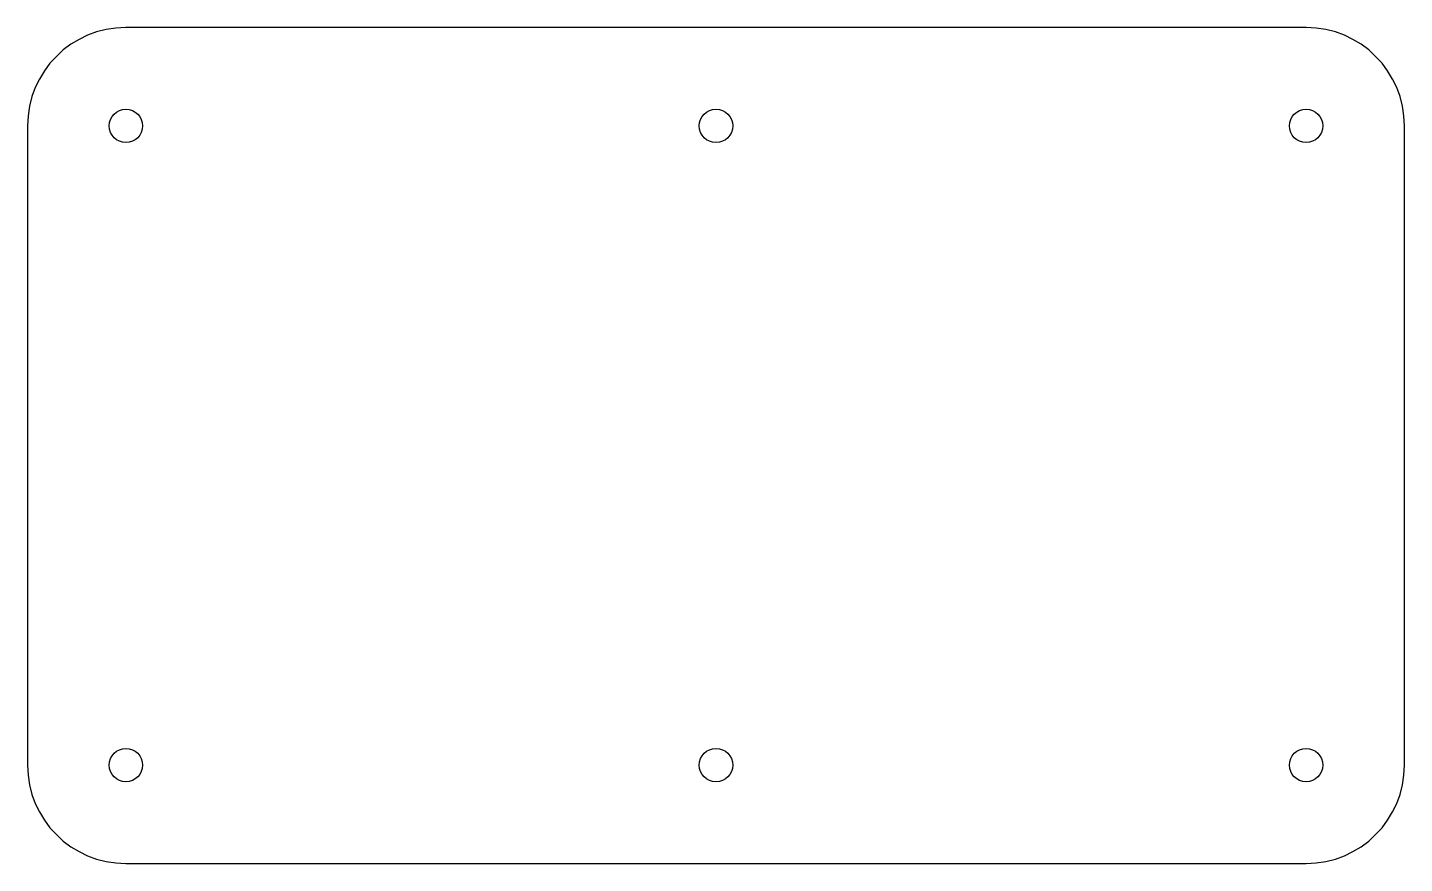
# Model space of a CAD drawing. Header units: millimetres. Extents: x -70 to 70, y -42 to 42.
import ezdxf

# ---------------------------------------------------------------- set-up
doc = ezdxf.new("R2010")
doc.units = ezdxf.units.MM

msp = doc.modelspace()

# ---------------------------------------------------------------- linework, layer by layer
at = {"color": 7, "linetype": 'Continuous', "lineweight": 25}
for p, q in [((60, 42.5), (-60, 42.5)), ((-70, 32.5), (-70, -32.5)), ((70, -32.5), (70, 32.5)), ((-60, -42.5), (60, -42.5))]:
    msp.add_line(p, q, dxfattribs=at)
for centre in [(-60, 32.5), (0, 32.5), (60, 32.5), (-60, -32.5), (0, -32.5), (60, -32.5)]:
    msp.add_circle(centre, 1.7, dxfattribs=at)
for centre, start, end in [((-60, 32.5), 90, 180), ((60, 32.5), 0, 90), ((-60, -32.5), 180, 270), ((60, -32.5), 270, 0)]:
    msp.add_arc(centre, 10, start, end, dxfattribs=at)

doc.saveas('drawing.dxf')
